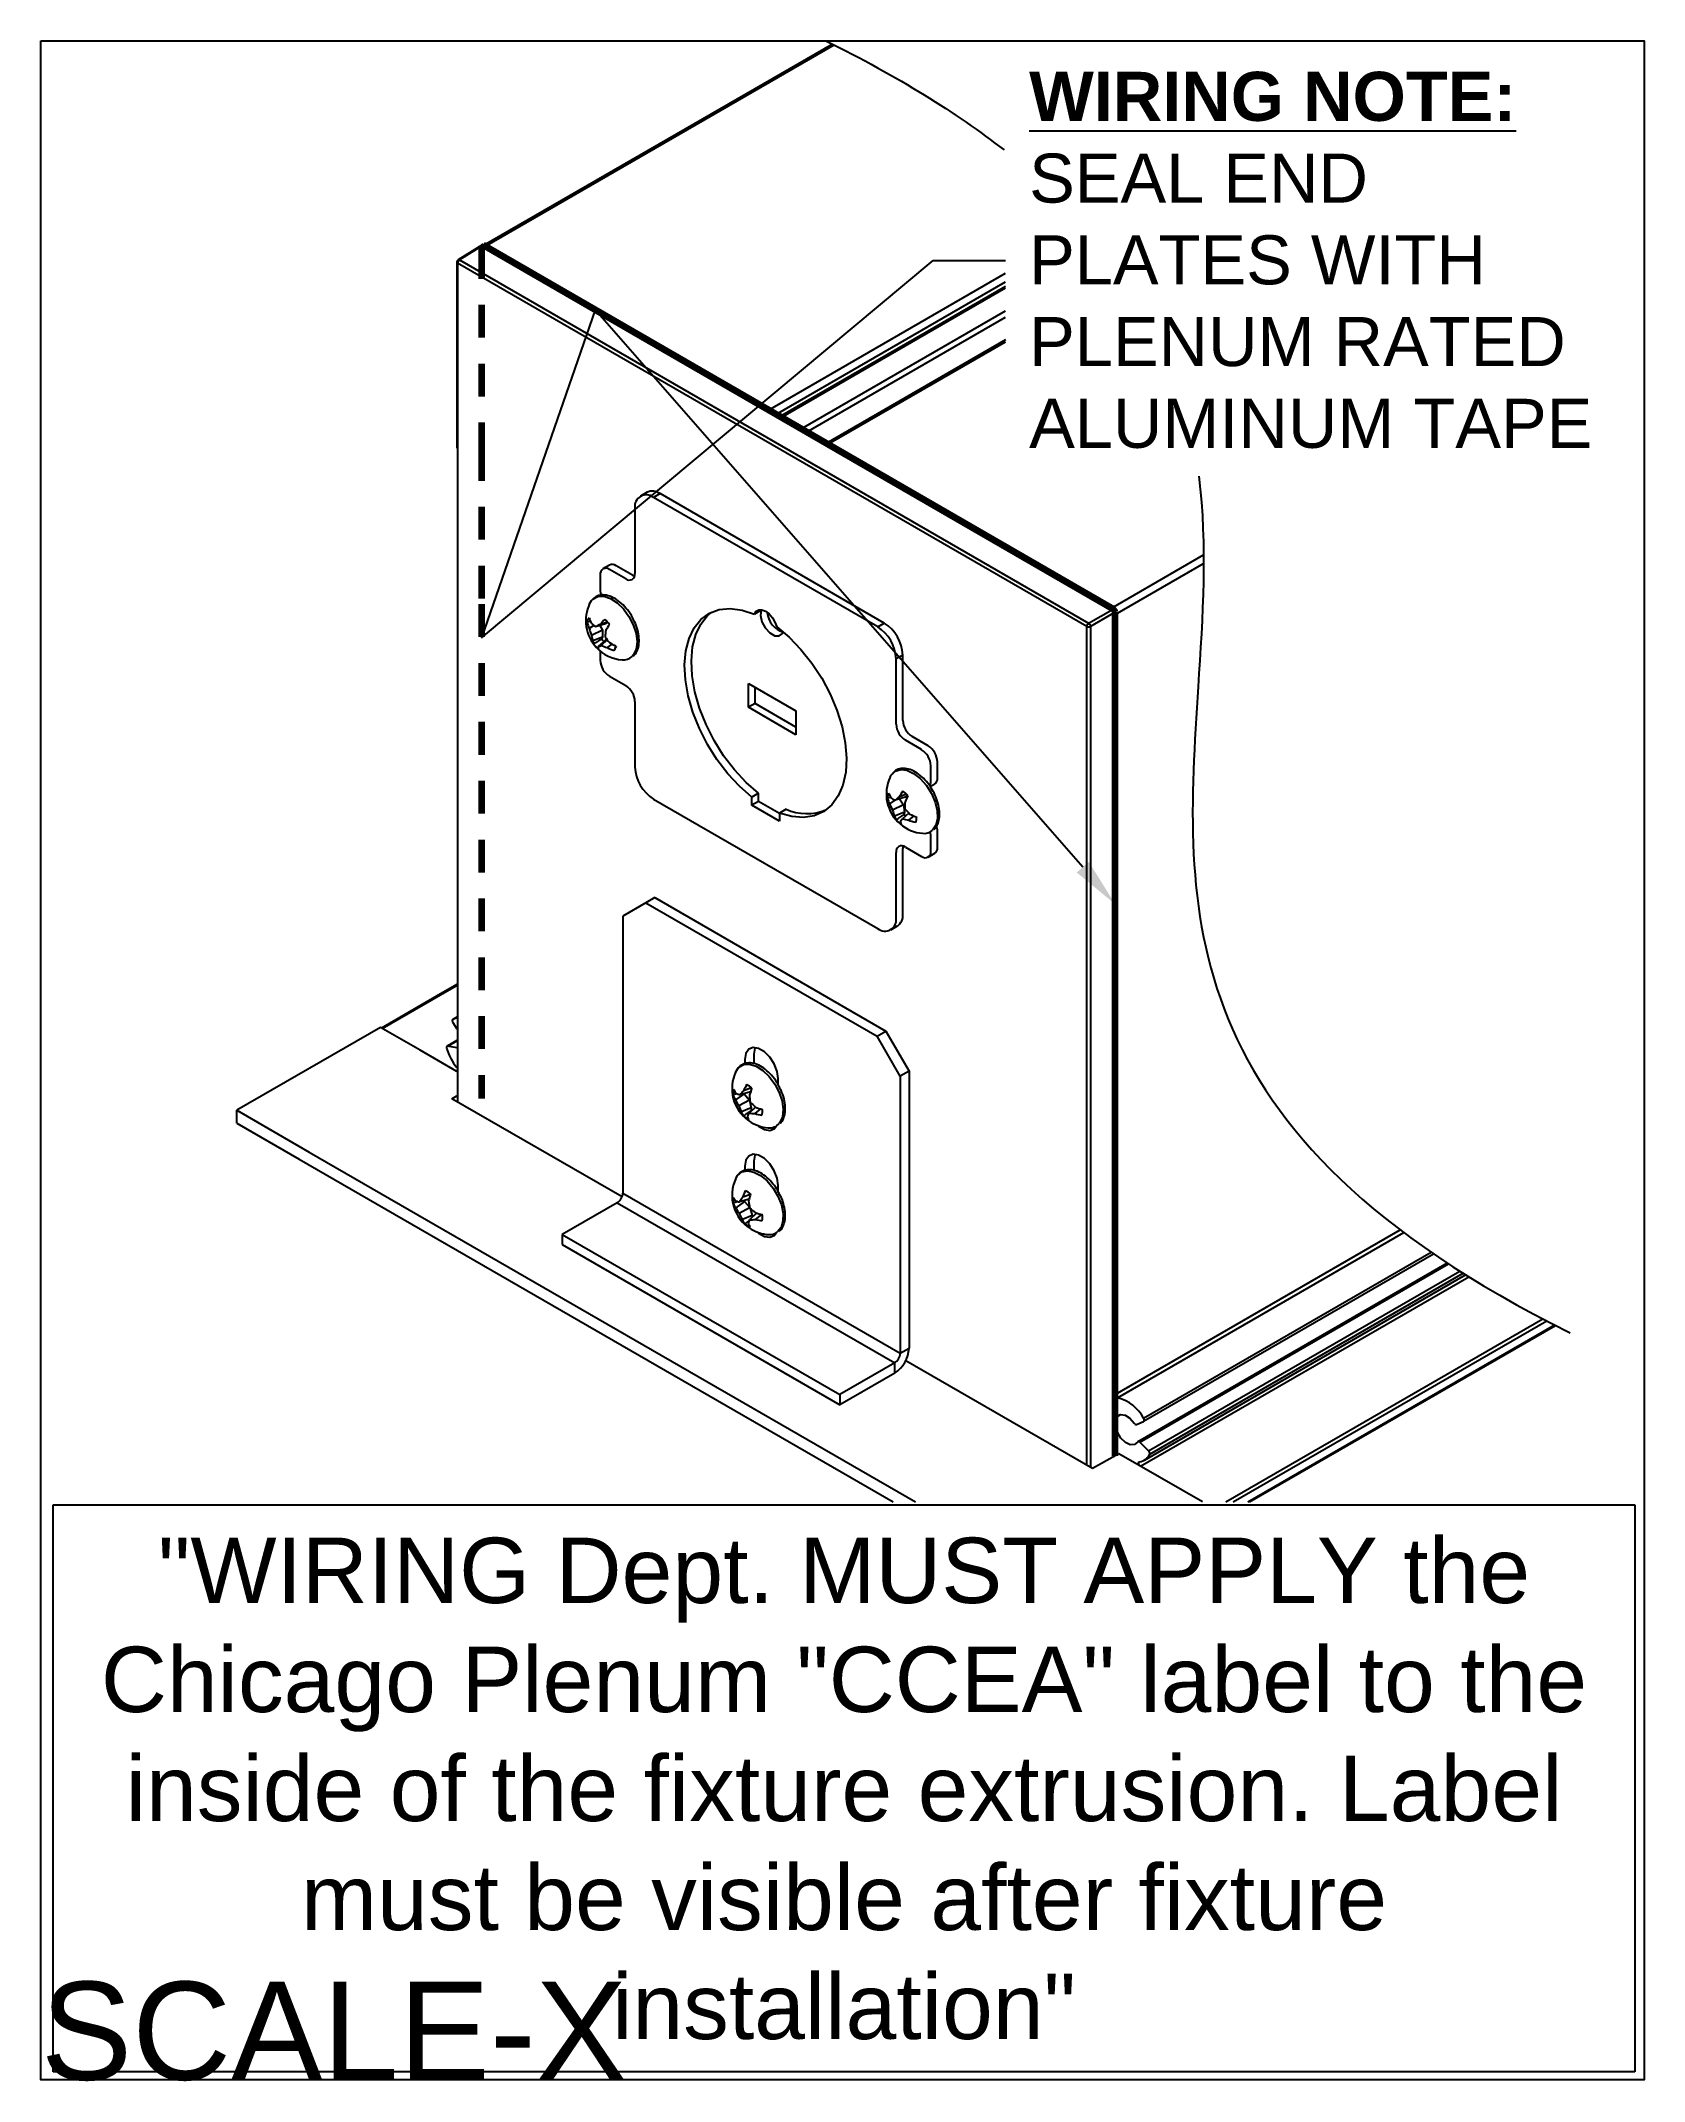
# Model space of a CAD drawing. Extents: x 0 to 6.13, y -7.8 to 0.
import ezdxf
from ezdxf import colors
from ezdxf.entities.mleader import LeaderData, LeaderLine
from ezdxf.math import Vec2, Vec3

# ---------------------------------------------------------------- set-up
doc = ezdxf.new("R2010")
doc.units = 0
doc.header["$LTSCALE"] = 0.5
doc.header["$MEASUREMENT"] = 0
doc.linetypes.add('HIDDEN', pattern=[0.375, 0.25, -0.125])
for name, color, linetype in [('Brackets', 181, 'CONTINUOUS'), ('End Cap', 92, 'CONTINUOUS'), ('FAB DWG', 221, 'CONTINUOUS'), ('Hardware', 242, 'CONTINUOUS'), ('Housing', 150, 'CONTINUOUS')]:
    doc.layers.add(name, color=color, linetype=linetype)
doc.layers.add('Text-Unprinted', color=131, linetype='CONTINUOUS', plot=False)
doc.styles.add('LSAD_Standard', font='arial.ttf')

msp = doc.modelspace()

# ---------------------------------------------------------------- linework, layer by layer
at = {"layer": 'Brackets', "transparency": 16777216}
for p, q in [((2.3477, -3.276), (2.3139, -3.2955)), ((2.3477, -3.276), (3.2316, -3.7863)), ((2.3139, -3.2955), (2.2255, -3.3466)), ((2.2255, -3.3466), (2.2255, -4.4058)), ((2.3139, -3.2955), (3.1978, -3.8058)), ((1.2988, -3.7724), (0.75, -4.0892)), ((1.45, -3.8596), (1.2988, -3.7724)), ((3.1978, -3.8058), (3.2316, -3.7863)), ((3.2862, -3.9589), (3.1978, -3.8058)), ((3.2316, -3.7863), (3.32, -3.9394)), ((1.5907, -3.9408), (1.45, -3.8596)), ((2.6922, -3.8945), (2.6922, -3.9115)), ((2.726, -3.875), (2.726, -3.9101)), ((2.8195, -3.9909), (2.8195, -3.968)), ((3.32, -3.9394), (3.2862, -3.9589)), ((3.2862, -3.9589), (3.2862, -5.0181)), ((3.32, -3.9394), (3.32, -4.9986)), ((1.5719, -4.0448), (1.5907, -4.0336)), ((2.2224, -4.4204), (1.5719, -4.0448)), ((0.75, -4.138), (0.75, -4.0892)), ((0.75, -4.0892), (1.0264, -4.2487)), ((0.75, -4.138), (0.9884, -4.2756)), ((0.9884, -4.2756), (3.2596, -5.5867)), ((1.0264, -4.2487), (3.3442, -5.5867)), ((2.726, -4.2832), (2.726, -4.3192)), ((2.6922, -4.3028), (2.6922, -4.3192)), ((2.2043, -4.4425), (1.9942, -4.5639)), ((2.2043, -4.4425), (3.265, -5.0549)), ((2.2255, -4.4058), (3.2862, -5.0181)), ((2.8195, -4.4001), (2.8195, -4.3762)), ((1.9942, -4.5639), (1.9942, -4.6029)), ((1.9942, -4.5639), (3.0548, -5.1762)), ((1.9942, -4.6029), (3.0548, -5.2152)), ((3.265, -5.0549), (3.0548, -5.1762)), ((3.265, -5.0939), (3.265, -5.0549)), ((3.2862, -5.0181), (3.32, -4.9986)), ((4.0216, -5.459), (3.3072, -5.0466)), ((3.265, -5.0939), (3.0548, -5.2152)), ((3.0548, -5.1762), (3.0548, -5.2152)), ((4.1227, -5.4026), (4.0216, -5.459)), ((4.4418, -5.5867), (4.1227, -5.4026))]:
    msp.add_line(p, q, dxfattribs=at)
at = {"layer": 'Brackets', "transparency": 16777216, "flags": 128}
for points in [[(2.8195, -3.968), (2.8157, -3.9406), (2.8046, -3.9121), (2.7877, -3.8859), (2.7669, -3.8652), (2.7448, -3.8525), (2.724, -3.8492), (2.7071, -3.8558), (2.696, -3.8716), (2.6922, -3.8945)], [(2.731, -3.8492), (2.7298, -3.8521), (2.726, -3.875)], [(2.8195, -4.3762), (2.8157, -4.3489), (2.8046, -4.3204), (2.7877, -4.2942), (2.7669, -4.2735), (2.7448, -4.2607), (2.724, -4.2575), (2.7071, -4.2641), (2.696, -4.2798), (2.6922, -4.3028)], [(2.731, -4.2575), (2.7298, -4.2603), (2.726, -4.2832)], [(2.7407, -4.5552), (2.7448, -4.5586), (2.7669, -4.5713), (2.7877, -4.5746), (2.8046, -4.568), (2.8135, -4.557)]]:
    msp.add_lwpolyline(points, dxfattribs=at)
at = {"layer": 'Brackets', "transparency": 16777216}
for centre, radius in [((2.1795, -4.4037), 0.0461), ((3.2005, -4.9932), 0.1196), ((3.2401, -5.016), 0.0461)]:
    msp.add_arc(centre, radius, 302.60548, 357.39452, dxfattribs=at)
at = {"layer": 'End Cap', "transparency": 16777216}
for p, q in [((1.5907, -0.8461), (1.5907, -1.5573)), ((3.9998, -2.2393), (1.5936, -0.8502)), ((1.5936, -0.8502), (1.5936, -1.5573)), ((1.6863, -0.7814), (1.5954, -0.8376)), ((1.6914, -0.7818), (1.6005, -0.838)), ((1.6005, -0.838), (4.0068, -2.2271)), ((1.5936, -1.5573), (1.5936, -2.1545)), ((1.5936, -2.1545), (1.5936, -4.0573)), ((4.0068, -2.2271), (4.1009, -2.1728)), ((3.9998, -5.4464), (3.9998, -2.2393)), ((4.108, -2.185), (4.0139, -2.2394)), ((4.0139, -2.2394), (4.0139, -5.4545))]:
    msp.add_line(p, q, dxfattribs=at)
at = {"layer": 'End Cap', "color": 1, "linetype": 'HIDDEN', "lineweight": 211, "transparency": 16777216}
for p, q in [((1.6856, -0.7845), (1.6856, -1.5573)), ((1.6856, -1.5573), (1.6856, -2.1545)), ((1.6856, -2.1545), (1.6856, -4.0445))]:
    msp.add_line(p, q, dxfattribs=at)
at = {"layer": 'End Cap', "color": 1, "lineweight": 211, "transparency": 16777216}
for p, q in [((4.1009, -2.1728), (1.6914, -0.7818)), ((4.108, -5.4108), (4.108, -2.185))]:
    msp.add_line(p, q, dxfattribs=at)
at = {"layer": 'End Cap', "transparency": 16777216}
for centre, radius, start, end in [((1.6007, -0.8461), 0.01, 121.72906, 180), ((1.5955, -0.8458), 0.0048, 184.12934, 247.1908), ((1.609, -0.8509), 0.0154, 123.22971, 177.34769), ((1.5976, -0.8419), 0.00487, 53.48924, 117.32586), ((4.0152, -2.24), 0.0154, 123.22971, 177.34769), ((4.0069, -2.2256), 0.0154, 242.65648, 296.76622), ((3.998, -2.2403), 0.0159, 3.52223, 56.47777)]:
    msp.add_arc(centre, radius, start, end, dxfattribs=at)
at = {"layer": 'End Cap', "color": 1, "lineweight": 50, "transparency": 16777216}
msp.add_ellipse((1.6914, -0.79), major_axis=(-0.005, 0.00866), ratio=0.577206, start_param=5.498021, end_param=6.300635, dxfattribs=at)
at = {"layer": 'End Cap', "color": 1, "lineweight": 211, "transparency": 16777216}
msp.add_ellipse((4.1009, -2.181), major_axis=(-0.005, 0.00866), ratio=0.577557, start_param=3.927224, end_param=5.497716, dxfattribs=at)
at = {"layer": 'Hardware', "transparency": 16777216}
for p, q in [((2.2719, -1.7867), (2.2719, -2.0368)), ((2.318, -1.7263), (2.2927, -1.7409)), ((2.368, -1.7312), (2.3427, -1.7459)), ((3.2, -2.2408), (2.3427, -1.7459)), ((3.2254, -2.2262), (2.368, -1.7312)), ((2.1751, -2.0044), (2.1497, -2.019)), ((2.2366, -2.0572), (2.1747, -2.0215)), ((2.262, -2.0426), (2.2001, -2.0068)), ((2.1394, -2.0419), (2.1394, -2.1034)), ((2.0982, -2.1524), (2.1056, -2.1403)), ((2.7542, -2.1769), (2.7288, -2.1916)), ((2.1037, -2.2201), (2.0894, -2.2229)), ((2.1148, -2.2355), (2.0968, -2.2468)), ((2.1482, -2.2533), (2.1063, -2.2732)), ((2.1595, -2.2286), (2.1214, -2.2404)), ((2.1378, -2.2353), (2.1482, -2.2533)), ((2.1667, -2.2223), (2.1395, -2.2312)), ((2.1482, -2.2533), (2.1481, -2.2801)), ((2.168, -2.2238), (2.1595, -2.2286)), ((3.2, -2.2408), (3.2254, -2.2262)), ((2.1481, -2.2801), (2.1106, -2.2939)), ((2.1588, -2.2915), (2.1317, -2.3163)), ((2.1394, -2.3332), (2.1394, -2.3685)), ((2.1659, -2.2904), (2.1423, -2.3114)), ((2.1481, -2.2801), (2.1446, -2.2875)), ((2.1588, -2.2915), (2.1643, -2.2883)), ((2.1838, -2.3064), (2.1655, -2.3198)), ((3.2961, -2.3487), (3.2707, -2.3633)), ((3.2707, -2.6134), (3.2707, -2.3633)), ((3.2961, -2.5987), (3.2961, -2.3487)), ((2.1747, -2.4298), (2.2366, -2.4655)), ((2.7059, -2.4575), (2.8877, -2.5624)), ((2.7059, -2.5483), (2.7059, -2.4575)), ((2.7313, -2.5336), (2.7313, -2.4721)), ((2.2719, -2.5267), (2.2719, -2.7768)), ((2.7313, -2.5336), (2.7059, -2.5483)), ((2.8877, -2.6532), (2.7059, -2.5483)), ((2.8877, -2.6239), (2.7313, -2.5336)), ((2.8877, -2.5624), (2.8877, -2.6532)), ((3.368, -2.7103), (3.3061, -2.6746)), ((3.3933, -2.6957), (3.3315, -2.66)), ((3.4033, -2.833), (3.4033, -2.7716)), ((3.4287, -2.8184), (3.4287, -2.7569)), ((2.7438, -2.8767), (2.7183, -2.8914)), ((2.7438, -2.9081), (2.7438, -2.8767)), ((3.3112, -2.881), (3.2823, -2.8908)), ((3.3139, -2.8837), (3.3056, -2.8919)), ((3.401, -2.8513), (3.4183, -2.8413)), ((2.3427, -2.8993), (3.2, -3.3942)), ((2.7183, -2.9228), (2.7183, -2.8914)), ((2.7438, -2.9081), (2.7183, -2.9228)), ((2.8244, -2.984), (2.7183, -2.9228)), ((2.8244, -2.9546), (2.7438, -2.9081)), ((2.8498, -2.9379), (2.8244, -2.9526)), ((2.8244, -2.9526), (2.8244, -2.984)), ((3.2511, -2.8922), (3.2372, -2.8958)), ((3.2661, -2.9035), (3.2457, -2.9172)), ((3.2987, -2.9209), (3.2573, -2.9422)), ((3.3023, -2.9495), (3.2647, -2.9643)), ((3.3056, -2.8919), (3.2665, -2.9037)), ((3.2831, -2.8987), (3.2987, -2.9209)), ((3.3193, -2.9527), (3.2952, -2.9747)), ((3.2987, -2.9209), (3.3023, -2.9495)), ((3.3023, -2.9495), (3.3002, -2.9582)), ((3.3382, -2.9639), (3.3182, -2.9794)), ((3.4033, -3.0982), (3.4033, -3.0367)), ((3.4287, -3.0835), (3.4287, -3.0221)), ((3.2707, -3.3534), (3.2707, -3.1033)), ((3.2961, -3.3387), (3.2961, -3.0887)), ((3.3061, -3.0829), (3.368, -3.1186)), ((3.393, -3.1211), (3.4183, -3.1064)), ((3.25, -3.3992), (3.2754, -3.3845)), ((2.6575, -3.9411), (2.6592, -3.9377)), ((2.6615, -4.0256), (2.6472, -4.03)), ((2.6899, -4.0256), (2.6563, -4.0493)), ((2.7102, -4.0503), (2.6693, -4.0727)), ((2.7135, -4.0184), (2.6736, -4.0304)), ((2.7178, -4.0038), (2.6874, -4.0146)), ((2.6898, -4.0255), (2.6899, -4.0256)), ((2.6899, -4.0256), (2.7102, -4.0503)), ((2.7102, -4.0503), (2.7167, -4.0798)), ((2.715, -4.0161), (2.7135, -4.0184)), ((2.7167, -4.0798), (2.6792, -4.0954)), ((2.7331, -4.0768), (2.7081, -4.1)), ((2.7167, -4.0798), (2.7157, -4.0894)), ((2.7523, -4.0839), (2.7304, -4.1016)), ((2.6575, -4.3494), (2.6585, -4.3473)), ((2.6662, -4.4381), (2.6478, -4.4447)), ((2.6902, -4.438), (2.6572, -4.4621)), ((2.7084, -4.4284), (2.6717, -4.4395)), ((2.7135, -4.4109), (2.6838, -4.4218)), ((2.6856, -4.4353), (2.6902, -4.438)), ((2.6902, -4.438), (2.71, -4.4594)), ((2.7105, -4.4616), (2.671, -4.4842)), ((2.72, -4.4909), (2.6826, -4.5072)), ((2.7371, -4.4821), (2.7101, -4.5075)), ((2.7125, -4.4644), (2.72, -4.4909)), ((2.72, -4.4909), (2.7199, -4.4982)), ((2.7553, -4.4872), (2.7317, -4.5067))]:
    msp.add_line(p, q, dxfattribs=at)
at = {"layer": 'Hardware', "transparency": 16777216, "flags": 128}
for points in [[(2.1394, -2.1034), (2.14, -2.1117), (2.1418, -2.1196)], [(2.262, -2.0426), (2.2689, -2.0458), (2.2708, -2.0464)], [(2.1056, -2.1403), (2.1113, -2.1343), (2.1299, -2.1245), (2.1526, -2.1236), (2.1778, -2.1317), (2.2035, -2.1483), (2.2278, -2.1719), (2.2491, -2.201), (2.2656, -2.2334), (2.2761, -2.2666), (2.2799, -2.2982), (2.2767, -2.3259), (2.2668, -2.3476), (2.2607, -2.3545)], [(2.7183, -2.8914), (2.6712, -2.8503), (2.6266, -2.8022), (2.5856, -2.7484), (2.5491, -2.6903), (2.5181, -2.6291), (2.4934, -2.5665), (2.4756, -2.504), (2.465, -2.4431), (2.462, -2.3854), (2.4667, -2.3322), (2.4788, -2.2849), (2.4982, -2.2446), (2.5244, -2.2123), (2.5566, -2.1889), (2.5941, -2.1749), (2.636, -2.1707), (2.6813, -2.1763), (2.7288, -2.1916)], [(2.7288, -2.1916), (2.7352, -2.1812), (2.7452, -2.1756), (2.7576, -2.1756), (2.7713, -2.181), (2.7851, -2.1915), (2.7975, -2.2058), (2.8074, -2.2228), (2.8139, -2.2408)], [(2.7542, -2.1769), (2.752, -2.1973), (2.7577, -2.2213), (2.7702, -2.2448), (2.7874, -2.2636), (2.8062, -2.2745), (2.8234, -2.2755), (2.8359, -2.2665), (2.839, -2.2605)], [(2.7438, -2.8767), (2.6967, -2.8356), (2.6521, -2.7875), (2.611, -2.7338), (2.5746, -2.6756), (2.5436, -2.6144), (2.5189, -2.5518), (2.501, -2.4893), (2.4905, -2.4284), (2.4875, -2.3707), (2.4921, -2.3175), (2.5043, -2.2702), (2.5237, -2.2299), (2.5498, -2.1976), (2.5657, -2.1844)], [(2.8139, -2.2408), (2.8614, -2.2803), (2.9066, -2.3269), (2.9485, -2.3795), (2.9861, -2.4369), (3.0183, -2.4975), (3.0444, -2.5599), (3.0638, -2.6226), (3.076, -2.6839), (3.0806, -2.7425), (3.0777, -2.7968), (3.0671, -2.8455), (3.0493, -2.8874), (3.0245, -2.9215), (2.9936, -2.9469), (2.9571, -2.9629), (2.9161, -2.9693), (2.8715, -2.9659), (2.8244, -2.9526)], [(3.2475, -2.8151), (3.252, -2.8073), (3.2537, -2.8048)], [(3.2537, -2.8048), (3.2675, -2.7925), (3.288, -2.7864), (3.312, -2.7893), (3.3376, -2.801), (3.363, -2.8207), (3.3862, -2.8469), (3.4057, -2.8776), (3.4198, -2.9106), (3.4276, -2.9435), (3.4285, -2.9737), (3.4224, -2.9991), (3.4098, -3.0177)], [(3.4033, -3.0367), (3.4026, -3.0284), (3.4018, -3.0239)], [(3.2972, -3.0791), (3.2968, -3.0811), (3.2961, -3.0887)], [(2.6592, -3.9377), (2.6695, -3.9244), (2.6879, -3.9141), (2.7104, -3.9128), (2.7355, -3.9204), (2.7612, -3.9366), (2.7857, -3.9599), (2.8071, -3.9888), (2.8239, -4.021), (2.8348, -4.0543), (2.839, -4.086), (2.8361, -4.114), (2.8265, -4.136), (2.8238, -4.1395)], [(2.7157, -4.0894), (2.7171, -4.0906), (2.7178, -4.0911)], [(2.7407, -4.1469), (2.7448, -4.1503), (2.7669, -4.1631), (2.7877, -4.1663), (2.8046, -4.1597), (2.8135, -4.1488)], [(2.6585, -4.3473), (2.6645, -4.3381), (2.6811, -4.3249), (2.7024, -4.3205), (2.7268, -4.3251), (2.7525, -4.3384), (2.7776, -4.3595), (2.8003, -4.3867), (2.8188, -4.4181), (2.8318, -4.4512), (2.8383, -4.4838), (2.8379, -4.5132), (2.8305, -4.5375), (2.8175, -4.5541)]]:
    msp.add_lwpolyline(points, dxfattribs=at)
at = {"layer": 'Hardware', "transparency": 16777216}
for centre, radius, start, end in [((2.315, -1.7797), 0.0437, 50.79671, 189.21404), ((2.3387, -1.7721), 0.0503, 54.38242, 114.30712), ((2.1609, -2.0384), 0.0218, 50.79671, 189.21404), ((2.1855, -2.0273), 0.0251, 54.38242, 114.30712), ((2.2504, -2.0403), 0.0218, 230.79671, 9.21404), ((2.235, -2.2163), 0.151, 154.70082, 223.27574), ((2.1275, -2.2304), 0.0389, 141.62971, 168.95431), ((2.21, -2.1985), 0.1231, 191.44366, 203.10858), ((2.2563, -2.2042), 0.1651, 194.96956, 204.71184), ((2.2172, -2.1702), 0.1255, 196.69819, 207.22228), ((2.1889, -2.141), 0.1201, 226.14107, 235.83072), ((2.3956, -2.7564), 0.5843, 115.99562, 117.98507), ((2.3418, -2.3983), 0.2624, 134.92511, 140.43345), ((2.0805, -2.3024), 0.1177, 36.77326, 49.77822), ((2.3902, -2.2954), 0.2334, 169.6588, 175.85585), ((2.6362, -2.5501), 0.5605, 145.41158, 148.05478), ((2.866, -2.1771), 0.0887, 185.30266, 252.0279), ((3.1172, -2.3703), 0.1537, 2.60548, 57.39452), ((3.1426, -2.3556), 0.1537, 2.60548, 57.39452), ((2.2022, -2.264), 0.0963, 185.47542, 198.08193), ((2.1397, -2.2926), 0.0291, 182.5393, 206.47327), ((2.2079, -2.2351), 0.1177, 216.77326, 229.77822), ((2.235, -2.2163), 0.151, 223.27574, 265.29381), ((2.1529, -2.3201), 0.0215, 169.80886, 193.1629), ((2.0943, -2.2213), 0.1021, 291.48454, 298.02861), ((2.2059, -2.1723), 0.153, 245.40529, 254.68619), ((2.2202, -2.2272), 0.0967, 218.60117, 226.0018), ((2.3299, -2.163), 0.2076, 213.81922, 221.50808), ((2.2495, -2.1647), 0.1764, 241.56202, 250.73823), ((2.3017, -2.1048), 0.2335, 236.98136, 243.93309), ((2.1609, -2.3071), 0.0389, 321.62971, 348.95431), ((2.2161, -2.365), 0.0768, 182.60548, 237.39452), ((2.2279, -2.3184), 0.0487, 263.74084, 312.30869), ((2.1952, -2.5302), 0.0768, 2.60548, 57.39452), ((3.3475, -2.6099), 0.0768, 182.60548, 237.39452), ((3.3729, -2.5952), 0.0768, 182.60548, 237.39452), ((3.3266, -2.7751), 0.0768, 2.60548, 57.39452), ((3.3519, -2.7604), 0.0768, 2.60548, 57.39452), ((2.4255, -2.7698), 0.1537, 182.60548, 237.39452), ((3.3841, -2.8797), 0.151, 154.70082, 229.37925), ((3.2878, -2.8976), 0.0507, 155.11021, 177.96631), ((3.3356, -2.8408), 0.1002, 200.70011, 212.55347), ((3.4719, -3.0018), 0.2197, 142.91436, 149.65179), ((3.2407, -2.954), 0.1015, 42.20139, 56.55711), ((3.6624, -3.0648), 0.39, 152.67659, 156.58063), ((3.3723, -2.8343), 0.031, 330.94721, 2.3819), ((3.4049, -2.8214), 0.024, 304.05635, 7.25583), ((2.9297, -2.7585), 0.1964, 245.989, 291.72949), ((3.3378, -2.8681), 0.1044, 195.35387, 208.07498), ((3.3941, -2.8633), 0.1578, 199.9732, 209.97534), ((3.3107, -2.8104), 0.1033, 234.73982, 244.66921), ((3.369, -2.9171), 0.1145, 192.68486, 204.36772), ((3.309, -2.9542), 0.0454, 192.8258, 212.1324), ((3.4373, -3.0958), 0.2571, 127.08499, 131.63926), ((3.3622, -2.8976), 0.0867, 224.32615, 230.20297), ((3.5315, -2.9238), 0.2274, 176.46639, 183.12765), ((3.4726, -2.7995), 0.2167, 219.11834, 226.55572), ((3.4403, -2.7311), 0.2542, 242.65927, 249.02692), ((3.3458, -2.9101), 0.1015, 222.20139, 236.55711), ((3.3841, -2.8797), 0.151, 229.37925, 265.29381), ((3.6438, -3.3182), 0.4894, 135.42035, 136.82166), ((3.322, -2.9807), 0.0352, 184.2472, 203.71988), ((3.3369, -2.8295), 0.1511, 254.00355, 262.88847), ((3.3871, -2.8115), 0.1815, 247.68071, 256.47417), ((3.2987, -2.9666), 0.0507, 335.11021, 357.96631), ((3.3774, -2.9831), 0.0474, 263.0346, 313.12077), ((3.3645, -3.0233), 0.0642, 1.08976, 18.88018), ((3.2923, -3.0998), 0.0218, 50.79671, 189.21404), ((3.3818, -3.1017), 0.0218, 230.79671, 9.21404), ((3.4049, -3.0866), 0.024, 304.05635, 7.25583), ((3.2276, -3.3604), 0.0437, 230.79671, 9.21404), ((3.2485, -3.3448), 0.048, 304.05635, 7.25583), ((2.7941, -4.0056), 0.151, 154.70082, 234.79742), ((2.7098, -4.0256), 0.0628, 164.2853, 184.09038), ((2.731, -4.002), 0.0883, 198.4863, 212.34238), ((2.7228, -3.9757), 0.0805, 204.08885, 217.3323), ((2.7925, -3.9888), 0.149, 203.96711, 214.27377), ((2.7011, -3.9394), 0.095, 243.56709, 253.18321), ((2.8241, -4.1476), 0.1908, 135.79225, 142.07669), ((2.8724, -4.0952), 0.2018, 148.95381, 156.44981), ((2.6596, -4.0686), 0.0871, 46.84576, 62.74908), ((3.0243, -4.1279), 0.3289, 158.07795, 162.80688), ((2.9354, -4.025), 0.2254, 181.43225, 188.3501), ((2.7917, -4.0334), 0.1285, 197.78344, 208.86073), ((2.7363, -4.0757), 0.0604, 199.05966, 215.82559), ((2.7469, -4.0475), 0.0871, 226.84576, 242.74908), ((2.8105, -4.1633), 0.1204, 148.28163, 154.48644), ((2.7505, -4.1008), 0.0498, 192.36031, 209.042), ((2.7941, -4.0056), 0.151, 234.79742, 265.29381), ((2.7299, -3.9465), 0.1551, 261.90896, 270.17849), ((2.873, -3.9054), 0.2213, 223.49597, 230.75085), ((2.7847, -3.9233), 0.1864, 253.05942, 261.47738), ((2.8374, -3.8234), 0.2741, 247.60317, 253.44909), ((2.6967, -4.0906), 0.0628, 344.2853, 4.09038), ((2.787, -4.1082), 0.0482, 263.61496, 319.60014), ((2.7941, -4.4139), 0.151, 154.70082, 239.15543), ((2.7198, -4.4344), 0.0727, 170.16347, 188.11287), ((2.7192, -4.4175), 0.0764, 200.82263, 215.73117), ((2.7078, -4.3919), 0.0669, 206.77112, 221.27921), ((2.6876, -4.3455), 0.0953, 251.61074, 260.39341), ((2.8168, -4.526), 0.1689, 141.91259, 149.19431), ((2.867, -4.4846), 0.1936, 153.13476, 161.0726), ((2.6654, -4.468), 0.0765, 50.4823, 67.82856), ((2.9999, -4.503), 0.3009, 161.78763, 167.02972), ((2.93, -4.4166), 0.2241, 184.83631, 191.90593), ((2.7829, -4.3982), 0.141, 206.93291, 217.52473), ((2.7995, -4.4342), 0.1378, 201.24291, 211.95387), ((2.7489, -4.4791), 0.0721, 202.94103, 218.29512), ((2.7411, -4.4647), 0.0765, 230.4823, 247.82856), ((2.8, -4.5461), 0.0979, 156.72711, 165.00845), ((2.7647, -4.5025), 0.0621, 197.13533, 212.1721), ((2.7149, -4.3437), 0.1638, 268.3143, 275.90262), ((2.8636, -4.2998), 0.2235, 226.82821, 233.94917), ((2.7738, -4.32), 0.1913, 257.29677, 265.37626), ((2.8251, -4.203), 0.2927, 251.48002, 256.89428), ((2.6867, -4.4983), 0.0727, 350.16347, 8.11287), ((2.7941, -4.4139), 0.151, 239.15543, 265.29381), ((2.7873, -4.5169), 0.0479, 263.25255, 309.09929)]:
    msp.add_arc(centre, radius, start, end, dxfattribs=at)
for points, knots in [([(2.2634, -2.2071), (2.263, -2.2062), (2.2578, -2.1949), (2.2433, -2.175), (2.2208, -2.1502), (2.1957, -2.1315), (2.1697, -2.1201), (2.1446, -2.1174), (2.1221, -2.1234), (2.1116, -2.134), (2.1066, -2.1391)], [0, 0, 0, 0, 0.0126267, 0.1548326, 0.2973688, 0.4406679, 0.5851756, 0.7300976, 0.870811, 1, 1, 1, 1]), ([(2.2657, -2.3515), (2.2686, -2.3492), (2.2769, -2.3421), (2.2846, -2.3234), (2.2888, -2.2976), (2.2862, -2.2675), (2.278, -2.2364), (2.2681, -2.2166), (2.2634, -2.2071)], [0, 0, 0, 0, 0.089555, 0.265989, 0.448843, 0.637505, 0.827357, 1, 1, 1, 1]), ([(2.1446, -2.2875), (2.1393, -2.2906), (2.129, -2.2966), (2.1187, -2.3027), (2.1136, -2.3056)], [0, 0, 0, 0, 0.514247, 1, 1, 1, 1]), ([(2.2004, -2.3154), (2.1999, -2.3163), (2.1969, -2.3216), (2.1938, -2.3269), (2.1914, -2.3313)], [0, 0, 0, 0, 0.176446, 1, 1, 1, 1]), ([(3.4045, -2.8572), (3.4036, -2.8556), (3.3971, -2.8438), (3.3808, -2.8248), (3.3569, -2.8028), (3.3312, -2.7879), (3.3062, -2.781), (3.2831, -2.7827), (3.2652, -2.7906), (3.2579, -2.8006), (3.2551, -2.8043)], [0, 0, 0, 0, 0.02481, 0.175168, 0.326073, 0.478065, 0.631323, 0.767436, 0.912401, 1, 1, 1, 1]), ([(3.4156, -3.0155), (3.4157, -3.0154), (3.4219, -3.0116), (3.4294, -2.9973), (3.4368, -2.9741), (3.4373, -2.9455), (3.4314, -2.9143), (3.4205, -2.8837), (3.4095, -2.8655), (3.4045, -2.8572)], [0, 0, 0, 0, 0.002898, 0.165706, 0.331245, 0.503479, 0.678818, 0.853996, 1, 1, 1, 1]), ([(3.3002, -2.9582), (3.2951, -2.9617), (3.2852, -2.9684), (3.2754, -2.9751), (3.2706, -2.9784)], [0, 0, 0, 0, 0.5142472, 1, 1, 1, 1]), ([(2.8264, -4.0051), (2.8241, -4), (2.817, -3.9846), (2.7999, -3.9611), (2.777, -3.9369), (2.7516, -3.919), (2.7258, -3.9087), (2.7007, -3.9068), (2.6791, -3.9147), (2.6653, -3.926), (2.6611, -3.9355), (2.6601, -3.9379)], [0, 0, 0, 0, 0.062017, 0.190834, 0.319988, 0.44989, 0.580907, 0.711983, 0.838674, 0.959506, 1, 1, 1, 1]), ([(2.8267, -4.139), (2.8294, -4.1365), (2.8373, -4.1291), (2.8444, -4.1099), (2.8479, -4.0835), (2.8444, -4.0531), (2.8371, -4.026), (2.8291, -4.0104), (2.8264, -4.0051)], [0, 0, 0, 0, 0.095549, 0.286512, 0.484902, 0.688992, 0.893933, 1, 1, 1, 1]), ([(2.7157, -4.0894), (2.7108, -4.0931), (2.7014, -4.1003), (2.6919, -4.1076), (2.6873, -4.1111)], [0, 0, 0, 0, 0.514247, 1, 1, 1, 1]), ([(2.8233, -4.4072), (2.8205, -4.4018), (2.8126, -4.386), (2.7945, -4.3629), (2.7708, -4.3401), (2.7452, -4.324), (2.7194, -4.3156), (2.6948, -4.3161), (2.6745, -4.3262), (2.6626, -4.3376), (2.6594, -4.3463), (2.659, -4.3475)], [0, 0, 0, 0, 0.069485, 0.200511, 0.331961, 0.464289, 0.597756, 0.730401, 0.857505, 0.979721, 1, 1, 1, 1]), ([(2.8228, -4.5522), (2.823, -4.5521), (2.8295, -4.5486), (2.8378, -4.5348), (2.8461, -4.5124), (2.8476, -4.4844), (2.8427, -4.4536), (2.8342, -4.4268), (2.8259, -4.412), (2.8233, -4.4072)], [0, 0, 0, 0, 0.005718, 0.179796, 0.355476, 0.538369, 0.725306, 0.912366, 1, 1, 1, 1]), ([(2.7092, -4.5098), (2.7081, -4.5107), (2.7025, -4.5154), (2.6968, -4.5201), (2.6924, -4.5237)], [0, 0, 0, 0, 0.208369, 1, 1, 1, 1])]:
    msp.add_open_spline(points, degree=3, knots=knots, dxfattribs=at)
at = {"layer": 'Housing', "transparency": 16777216}
for p, q in [((3.0269, -0.0123), (1.6926, -0.7825)), ((1.6985, -0.7859), (3.0332, -0.0154)), ((2.7828, -1.4119), (3.6892, -0.8886)), ((2.8111, -1.4282), (3.6892, -0.9213)), ((2.8252, -1.4364), (3.6892, -0.9376)), ((2.8311, -1.4398), (3.6892, -0.9444)), ((2.907, -1.4836), (3.6892, -1.032)), ((2.9282, -1.4958), (3.6892, -1.0565)), ((3.6892, -1.1436), (3.0037, -1.5394)), ((3.0095, -1.5428), (3.6892, -1.1504)), ((4.0938, -2.1687), (4.4462, -1.9653)), ((4.108, -2.1932), (4.4463, -1.9979)), ((1.5289, -3.6443), (1.303, -3.7748)), ((1.3059, -3.7764), (1.5282, -3.6481)), ((1.5282, -3.6481), (1.5907, -3.612)), ((1.5907, -3.6087), (1.5289, -3.6443)), ((1.5907, -3.7328), (1.5752, -3.7417)), ((1.5755, -3.7416), (1.5907, -3.7328)), ((1.5907, -3.8226), (1.5535, -3.844)), ((1.5755, -3.7537), (1.5907, -3.7783)), ((1.5563, -3.8437), (1.5907, -3.8238)), ((1.5902, -3.8505), (1.5563, -3.8437)), ((1.5902, -3.8505), (1.5907, -3.8502)), ((1.5907, -3.8506), (1.5902, -3.8505)), ((1.5873, -3.9389), (1.5907, -3.937)), ((4.108, -5.1756), (5.1981, -4.5463)), ((4.1177, -5.1888), (5.2122, -4.557)), ((5.3781, -4.6732), (4.195, -5.3562)), ((4.2022, -5.3584), (5.3832, -4.6766)), ((4.2168, -5.2664), (5.3163, -4.6317)), ((4.2171, -5.2784), (5.3259, -4.6383)), ((4.205, -5.4501), (5.4601, -4.7255)), ((4.2202, -5.4268), (5.448, -4.718)), ((4.236, -5.3906), (5.4256, -4.7039)), ((4.2403, -5.4041), (5.4388, -4.7122)), ((4.5311, -5.5867), (5.7436, -4.8868)), ((4.5594, -5.5867), (5.7584, -4.8945)), ((4.616, -5.5867), (5.7883, -4.9099)), ((4.6218, -5.5867), (5.7914, -4.9115)), ((4.1903, -5.2908), (4.2168, -5.2785)), ((4.236, -5.3906), (4.2022, -5.3584))]:
    msp.add_line(p, q, dxfattribs=at)
at = {"layer": 'Housing', "transparency": 16777216, "flags": 128}
for points in [[(1.5755, -3.7416), (1.5745, -3.7423), (1.5738, -3.7433), (1.5733, -3.7447), (1.5731, -3.7463), (1.5733, -3.7481), (1.5738, -3.75), (1.5745, -3.7519), (1.5755, -3.7537)], [(1.5907, -3.7374), (1.5859, -3.7381), (1.5755, -3.7416)], [(1.5563, -3.8437), (1.555, -3.8436), (1.5538, -3.8439), (1.5528, -3.8446), (1.552, -3.8456), (1.5516, -3.8469), (1.5514, -3.8485), (1.5516, -3.8503), (1.552, -3.8522)], [(1.5907, -3.9399), (1.5896, -3.9398), (1.5873, -3.9389)], [(4.1937, -5.3576), (4.1822, -5.3676), (4.166, -5.3683), (4.1476, -5.3594), (4.1302, -5.3425), (4.1166, -5.3203), (4.109, -5.2966), (4.1088, -5.2752), (4.1159, -5.2597), (4.1291, -5.2526), (4.1464, -5.2551), (4.1648, -5.2669), (4.1812, -5.2859)], [(4.2168, -5.2785), (4.2178, -5.2778), (4.2186, -5.2768), (4.219, -5.2754), (4.2192, -5.2738), (4.219, -5.272), (4.2186, -5.2701), (4.2178, -5.2682), (4.2168, -5.2664)], [(4.2022, -5.3584), (4.2009, -5.3574), (4.1997, -5.3566), (4.1984, -5.356), (4.1972, -5.3558), (4.1961, -5.3558), (4.1952, -5.3561), (4.1943, -5.3567), (4.1937, -5.3576)], [(4.205, -5.4501), (4.2027, -5.4483), (4.2007, -5.4459), (4.1991, -5.4431), (4.1982, -5.4401), (4.1979, -5.4373), (4.1984, -5.435), (4.1996, -5.4335), (4.2014, -5.4328)]]:
    msp.add_lwpolyline(points, dxfattribs=at)
at = {"layer": 'Housing', "transparency": 16777216}
for centre, radius, start, end in [((1.7684, -3.7848), 0.2267, 197.28006, 218.45384), ((4.1219, -5.1755), 0.0139, 180.3527, 252.47123), ((4.0817, -5.3369), 0.1524, 27.55939, 76.35479), ((4.189, -5.2823), 0.00854, 204.39384, 278.9421), ((4.1965, -5.3853), 0.0477, 275.94019, 336.82044), ((4.2273, -5.4008), 0.0134, 345.91857, 49.60741)]:
    msp.add_arc(centre, radius, start, end, dxfattribs=at)
at = {"layer": 'Housing', "color": 1, "transparency": 16777216}
msp.add_open_spline([(3.0023, 0), (3.2772, -0.1363), (3.5011, -0.2755), (3.6831, -0.4173)], degree=3, dxfattribs=at)
msp.add_open_spline([(4.4283, -1.6644), (4.4606, -1.931), (4.387, -3.0552), (4.3135, -4.1795), (5.8483, -4.9402)], degree=3, knots=[0.684639, 0.684639, 0.684639, 0.684639, 1, 2, 2, 2, 2], dxfattribs=at)
at = {"layer": 'Text-Unprinted', "transparency": 16777216}
msp.add_lwpolyline([(0, 0), (6.131, 0), (6.131, -7.7961), (0, -7.7961)], close=True, dxfattribs=at)

# ---------------------------------------------------------------- texts
at = {"layer": 'FAB DWG', "transparency": 16777216, "insert": (3.0714, -5.7233), "char_height": 0.25, "width": 5.798391, "attachment_point": 2, "style": 'LSAD_Standard', "bg_fill": 16, "box_fill_scale": 1.5, "bg_fill_color": 256, "bg_fill_transparency": 0}
msp.add_mtext('"WIRING Dept. MUST APPLY the Chicago Plenum "CCEA" label to the inside of the fixture extrusion. Label must be visible after fixture installation"', dxfattribs=at)
at = {"layer": 'Text-Unprinted', "ltscale": 0.5, "transparency": 16777216, "style": 'LSAD_Standard'}
msp.add_attdef('SCALE-X', (0, -7.7961), 'XEffectiveScaleFactor', height=0.375, dxfattribs=at)

# ---------------------------------------------------------------- leaders
at = {"layer": 'FAB DWG', "ltscale": 0.5, "transparency": 16777216}
ml = msp.add_multileader_mtext('Standard', dxfattribs=at)
ml.set_content('\\A1;{\\fArial|b1|i0|c0|p34;\\LWIRING NOTE:\\P}SEAL END PLATES WITH PLENUM RATED ALUMINUM TAPE', color=256, style='LSAD_Standard')
ml.set_leader_properties()
ml.build(insert=Vec2(0, 0))
ml.multileader.update_dxf_attribs({"text_left_attachment_type": 2, "dogleg_length": 0.36, "arrow_head_size": 0.1875})
ctx = ml.context
ctx.base_point, ctx.char_height, ctx.arrow_head_size, ctx.landing_gap_size, ctx.plane_origin = Vec3(3.6892, -0.8405), 0.1875, 0.1875, 0.09, Vec3(4.133, 15.4939)
ctx.left_attachment = 2
notes = []
notes.append((ctx, [(0, (1, 1, 0), (3.412, -0.8405), (1, 0), 0.2772, [(2, [(4.108, -3.3008), (2.1196, -1.029), (1.6856, -2.2827)], 0, [])])]))
ctx.mtext.insert, ctx.mtext.width, ctx.mtext.defined_height, ctx.mtext.flow_direction = Vec3(3.7792, -0.1186), 2.351815, 1.4978, 5
for ctx, leaders in notes:
    for number, flags, end, landing, length, lines in leaders:
        leader = LeaderData()
        leader.index, (leader.has_last_leader_line, leader.has_dogleg_vector, leader.attachment_direction) = number, flags
        leader.last_leader_point, leader.dogleg_vector, leader.dogleg_length = Vec3(end), Vec3(landing), length
        for number, points, colour, breaks in lines:
            line = LeaderLine()
            line.index, line.vertices, line.color, line.breaks = number, Vec3.list(points), colors.encode_raw_color(colour), breaks
            leader.lines.append(line)
        ctx.leaders.append(leader)

doc.saveas('drawing.dxf')
